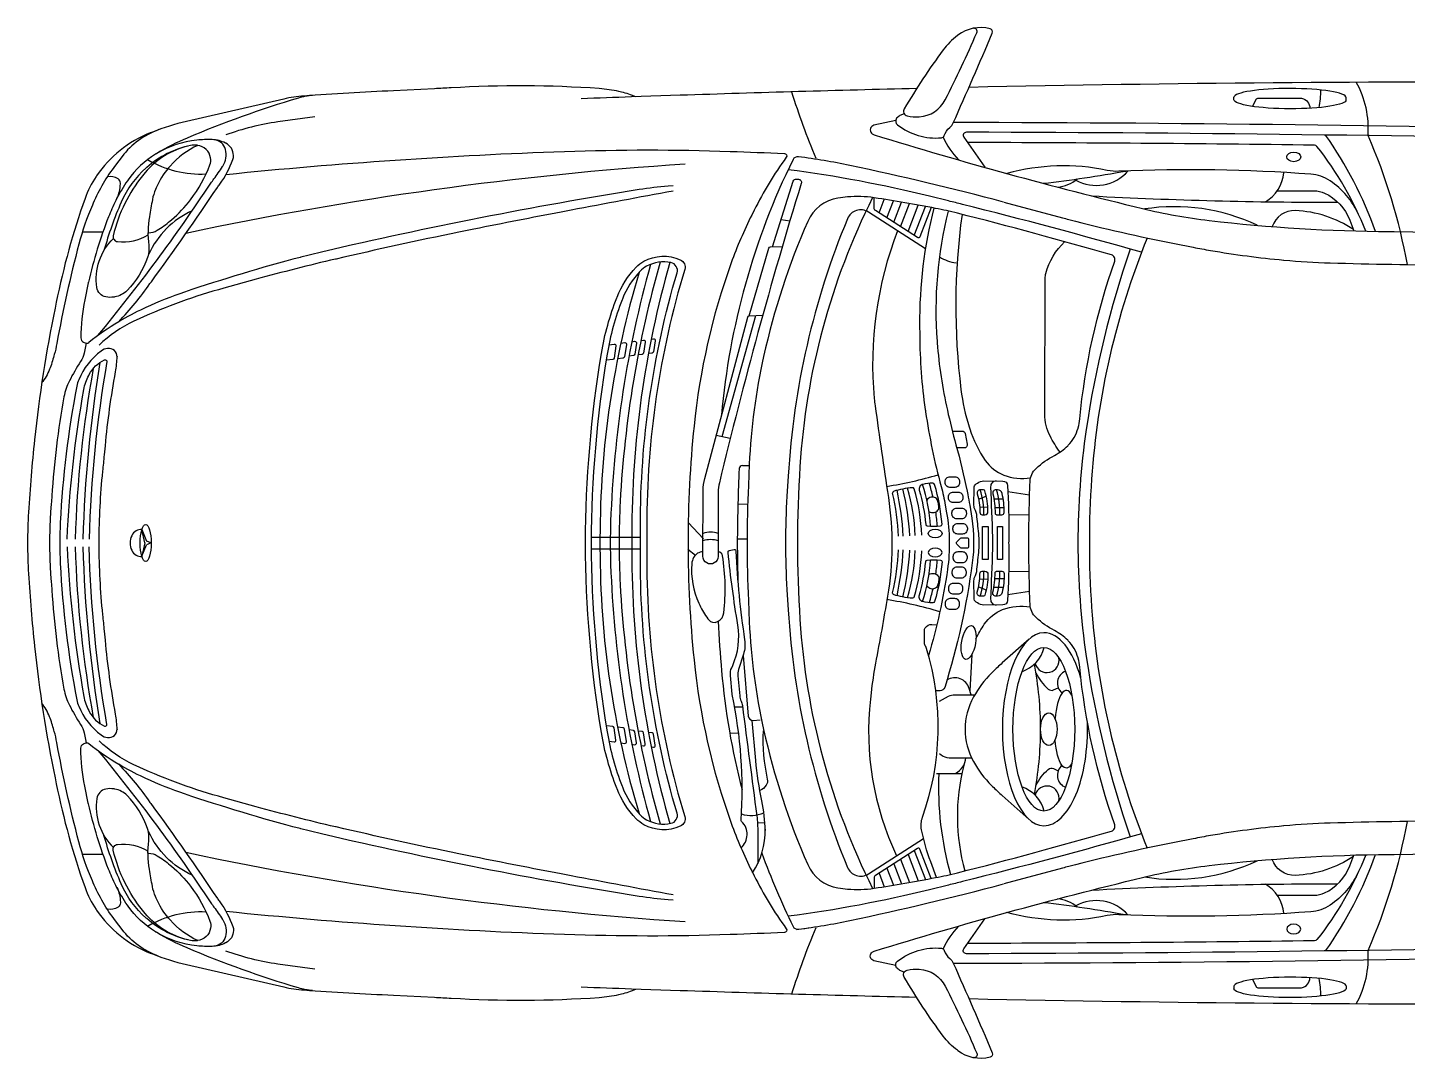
# Model space of a CAD drawing. Header units: millimetres. Extents: x -8431 to 21423, y 12317 to 28660.
# Drawn here: x -8313 to -5519, y 26573 to 28660 of the extents above; entities that cross this region are included whole.
import ezdxf

# ---------------------------------------------------------------- set-up
doc = ezdxf.new("R2010")
doc.units = ezdxf.units.MM
doc.layers.add('interni', color=1, linetype='Continuous')

msp = doc.modelspace()

# ---------------------------------------------------------------- linework, layer by layer
at = {"color": 1}
for p, q in [((-5870, 28514.4), (-5870, 28519.3)), ((-5642.7, 28513.8), (-5642.7, 28518.8)), ((-8202.3, 28246.7), (-8161, 28246.6)), ((-6865.7, 27773.5), (-6851.4, 27773.5)), ((-6874.7, 27695.7), (-6854.8, 27695.6)), ((-8075.6, 27616.7), (-8081.8, 27643.7)), ((-8081.8, 27643.7), (-8072.6, 27620.5)), ((-6975.4, 27658.3), (-6944.5, 27625)), ((-8075.6, 27616.7), (-8081.8, 27589.7)), ((-8081.8, 27589.7), (-8072.6, 27612.9)), ((-8062.9, 27616.7), (-8072.6, 27620.5)), ((-8062.9, 27616.7), (-8072.6, 27612.9)), ((-6876, 27625.4), (-6856, 27625.4)), ((-6975.8, 27604), (-6960.9, 27592.1)), ((-6881.3, 27284.6), (-6865.3, 27284.6)), ((-6891.2, 27231.7), (-6873.3, 27232.2)), ((-6835.1, 27050.3), (-6820.2, 27051)), ((-8202.3, 26986.7), (-8161, 26986.8)), ((-5870, 26719), (-5870, 26714.1)), ((-5642.7, 26719.6), (-5642.7, 26714.6))]:
    msp.add_line(p, q, dxfattribs=at)
for p, q in [((-6336.4, 28307), (-6217.2, 28275.1)), ((-5990.4, 28223), (-5952.5, 28215.5)), ((-5769.4, 28189.6), (-5768.7, 28189.5)), ((-5768.7, 27043.9), (-5769.4, 27043.8)), ((-5952.5, 27017.9), (-5990.4, 27010.4)), ((-6217.2, 26958.3), (-6336.4, 26926.4)), ((-6755.8, 26833.9), (-6731.1, 26837.4))]:
    msp.add_line(p, q)
at = {"color": 40}
for p, q in [((-6787.2, 28271.7), (-6769.5, 28269)), ((-6906.4, 27832.6), (-6838.3, 28077.3)), ((-6918.5, 27835.4), (-6890.1, 27828.7))]:
    msp.add_line(p, q, dxfattribs=at)
at = {"color": 30}
for p, q in [((-7172.1, 27628.4), (-7072.2, 27628.4)), ((-7172.1, 27605), (-7072.2, 27605))]:
    msp.add_line(p, q, dxfattribs=at)
for points in [[(-6537.8, 28486.1), (-6546.4, 28482.2, 0.127526), (-6553.2, 28476.7, 0.407558), (-6551.4, 28463.4, 0.191147), (-6462.5, 28437.3, 0.295574), (-6457, 28441.6, -0.137017), (-6445.7, 28458.2, 0.113381), (-6438.7, 28467.3, 0.005363), (-6359.5, 28649.3, 0.457883), (-6363.8, 28658, 0.228877), (-6429, 28645), (-6430.1, 28644.1, 0.071226), (-6459, 28615.1, 0.027236), (-6537.8, 28496, 0.502855), (-6531.8, 28481.8, 0.0766), (-6507.4, 28479.7, 0.262673), (-6454.7, 28514.4, 0.017823), (-6390.8, 28650.1, 0.603911), (-6398, 28658.9)], [(-5174, 28549.6, 0.006542), (-6406.8, 28539.4)], [(-7081.5, 28520.2, 0.047883), (-7110.2, 28529.8), (-7115.6, 28531, 0.038531), (-7155.4, 28536.9, 0.032277), (-7455.5, 28538.4, -0.00257), (-7489.1, 28536.6), (-7572.2, 28532.5, 0.004843), (-7753.6, 28521.9, 0.03964), (-7794.6, 28515.8), (-7991.4, 28470.3, 0.036731), (-8060.2, 28449), (-8065.2, 28447.1, 0.152089), (-8173.7, 28360.1), (-8174.7, 28358.7, 0.063515), (-8197, 28314.3, 0.034233), (-8255.4, 28104.1), (-8257.8, 28092.5, 0.024256), (-8299.3, 27825.9, 0.011564), (-8311.5, 27678.9, 0.029741), (-8311.5, 27554.5, 0.011564), (-8299.3, 27407.5, 0.024256), (-8257.8, 27140.9), (-8255.4, 27129.2, 0.034233), (-8197, 26919.1, 0.063515), (-8174.7, 26874.7), (-8173.7, 26873.3, 0.152089), (-8065.2, 26786.3), (-8060.2, 26784.4, 0.036731), (-7991.4, 26763.1), (-7794.6, 26717.6, 0.03964), (-7753.6, 26711.5, 0.004843), (-7572.2, 26700.9), (-7489.1, 26696.8, -0.00257), (-7455.5, 26695, 0.032277), (-7155.4, 26696.5, 0.038531), (-7115.6, 26702.4), (-7110.2, 26703.6, 0.047883), (-7081.5, 26713.1)], [(-6512.8, 28537, 0.002542), (-6991.6, 28523.3), (-7090.1, 28520, 0.001689), (-7192.2, 28516.2)], [(-7736, 28523.1, 0.056331), (-7764.9, 28517.8, 0.026854), (-7990.2, 28436.8, 0.035156), (-8051.7, 28405.6)], [(-6555, 28472.6), (-6599.2, 28462.7, 0.592391), (-6603.9, 28446.5, 0.121561), (-6598.7, 28443.3, 0.015206), (-6055.3, 28294, 0.030526), (-5920.3, 28269.9, 0.026943), (-5554.2, 28247.3, -0.001475), (-5545.7, 28247.2), (-5395.2, 28245.1, 0.028446), (-4972.2, 28263.4, 0.046451), (-4738.5, 28309, 0.026444), (-4474, 28402.1, 0.435913), (-4467.5, 28419.7, 0.173376), (-4475.6, 28427.5)], [(-4467.4, 28408.3, 0.003863), (-4816.9, 28424.7, 0.00377), (-4962.1, 28429.3, 0.005528), (-6412, 28448.5, 0.606452), (-6417.2, 28438.4), (-6374.9, 28377.5)], [(-7911.3, 28363.1, -0.016789), (-7225.8, 28409.7, -0.017097), (-6890.2, 28409.8, -0.002122), (-6780.5, 28405.6, -0.597598), (-6776.7, 28397.8, 0.040349), (-6841.8, 28290.5), (-6846.7, 28280.9, 0.029894), (-6888.3, 28183.9, 0.060793), (-6963.6, 27853.2, 0.051342), (-6963.6, 27380.2, 0.060793), (-6888.3, 27049.5, 0.029894), (-6846.7, 26952.5), (-6841.8, 26942.9, 0.040349), (-6776.7, 26835.6, -0.597598), (-6780.5, 26827.8, -0.002122), (-6890.2, 26823.6, -0.017097), (-7225.8, 26823.7, -0.016789), (-7911.3, 26870.3)], [(-8194.7, 28021.5), (-8199, 28000.9, -0.092988), (-8205.9, 27984.2, 0.025231), (-8228.7, 27945, 0.074674), (-8239.6, 27912.8, 0.027789), (-8264.3, 27712, -0.001333), (-8265.3, 27696.3), (-8266.6, 27679.2, 0.000366), (-8266.8, 27675.6, 0.035179), (-8266.8, 27557.8, 0.000366), (-8266.6, 27554.2), (-8265.3, 27537.1, -0.001333), (-8264.3, 27521.4, 0.027789), (-8239.6, 27320.6, 0.074674), (-8228.7, 27288.4, 0.025231), (-8205.9, 27249.2, -0.092988), (-8199, 27232.5), (-8194.7, 27211.9)], [(-6555, 26760.8), (-6599.2, 26770.7, -0.592391), (-6603.9, 26786.9, -0.121561), (-6598.7, 26790.1, -0.015206), (-6055.3, 26939.4, -0.030526), (-5920.3, 26963.5, -0.026943), (-5554.2, 26986.1, 0.001475), (-5545.7, 26986.2), (-5395.2, 26988.3, -0.028446), (-4972.2, 26970, -0.046451), (-4738.5, 26924.4, -0.026444), (-4474, 26831.3, -0.435913), (-4467.5, 26813.7, -0.173376), (-4475.6, 26805.9)], [(-4467.4, 26825.1, -0.003863), (-4816.9, 26808.7, -0.00377), (-4962.1, 26804.1, -0.005528), (-6412, 26784.9, -0.606452), (-6417.2, 26795), (-6374.9, 26855.9)], [(-7736, 26710.3, -0.056331), (-7764.9, 26715.6, -0.026854), (-7990.2, 26796.6, -0.035156), (-8051.7, 26827.8)], [(-6537.8, 26747.3), (-6546.4, 26751.2, -0.127526), (-6553.2, 26756.7, -0.407558), (-6551.4, 26770, -0.191147), (-6462.5, 26796.1, -0.295574), (-6457, 26791.7, 0.137017), (-6445.7, 26775.2, -0.113381), (-6438.7, 26766.1, -0.005363), (-6359.5, 26584.1, -0.457883), (-6363.8, 26575.4, -0.228877), (-6429, 26588.4), (-6430.1, 26589.3, -0.071226), (-6459, 26618.3, -0.027236), (-6537.8, 26737.4, -0.502855), (-6531.8, 26751.6, -0.0766), (-6507.4, 26753.7, -0.262673), (-6454.7, 26719, -0.017823), (-6390.8, 26583.3, -0.603911), (-6398, 26574.5)], [(-6512.8, 26696.4, -0.002542), (-6991.6, 26710.1), (-7090.1, 26713.4, -0.001689), (-7192.2, 26717.2)], [(-6406.8, 26694, 0.006542), (-5174, 26683.8, 0.003137)]]:
    msp.add_lwpolyline(points, format="xyb")
at = {"color": 1}
for points in [[(-5832.4, 28500.8), (-5824.3, 28515.9, -0.277532), (-5821.5, 28517.6), (-5733.5, 28517.3, -0.044526), (-5733, 28517.3, -0.362762), (-5716.1, 28497.1)], [(-7731.3, 28479.6), (-7806.3, 28469.3, 0.054182), (-7912.1, 28443)], [(-8047.6, 28453.8, 0.144082), (-8122.1, 28399.2), (-8135.5, 28381.7, 0.061285), (-8180.6, 28304.7), (-8182.1, 28301.1, 0.037609), (-8209.4, 28222, 0.019298), (-8254.1, 28020.8, -0.022083), (-8259.2, 27998.2), (-8259.9, 27995.6, -0.024395), (-8268.9, 27968.4, -0.081914), (-8285, 27940.8)], [(-3455.9, 28330.8, 0.030541), (-3896, 28394.8), (-3971, 28401, 0.008742), (-4290.4, 28422.1), (-4337.8, 28424.4, -0.000453), (-4356.8, 28425.3, 0.002764), (-4512.1, 28432.2, -0.000325), (-4514.6, 28432.3), (-4791.7, 28443.5, 0.00027), (-4816.2, 28444.5, 0.00377), (-4961.6, 28449.1, 0.005629), (-6438.3, 28468.3)], [(-8170.9, 28036.8, 0.025724), (-7942.1, 28345.3, -0.012596), (-7935.9, 28354, 0.01927), (-7918.7, 28378.9), (-7917.9, 28380.1, 0.206098), (-7912.5, 28413.6, 0.31614), (-7935.3, 28433.3)], [(-6981.4, 28384, 0.03574), (-7992.7, 28243.7)], [(-6057.2, 28205.4, 0.008159), (-6420.1, 28302.5, 0.000745), (-6448, 28309.4), (-6486.4, 28318.9, 0.028382), (-6772.9, 28372.6, 0.028382)], [(-8132.5, 28314.5, 0.117057), (-8125.4, 28343.9), (-8125.4, 28345.6, 0.252643), (-8129.9, 28353.9, 0.205718), (-8152.2, 28357.9)], [(-7005.5, 28329.3, 0.001967), (-7212.7, 28290.7), (-7232.4, 28286.9, 0.003059), (-7409.3, 28252.2), (-7440.2, 28245.9, 0.007191), (-7688.5, 28191.8), (-7689.4, 28191.6, 0.009803), (-7850.7, 28150.7), (-7916, 28132.7, 0.039816), (-8087.3, 28070.6), (-8098, 28065.7, 0.086241), (-8168.5, 28017.5)], [(-6080.3, 28212, 0.04574), (-6169.1, 27846.8, 0.073652), (-6169.1, 27386.6, 0.04574), (-6080.3, 27021.4)], [(-6868.4, 26999.2, 0.438886), (-6867.1, 27052.7, -0.220366), (-6868.1, 27055.3, 0.06871), (-6886.3, 27309.6, -0.029516), (-6886.4, 27310.4), (-6889.9, 27348.4, -0.127059), (-6887.3, 27364.2), (-6885.2, 27368.8, 0.145157), (-6874.9, 27450.5, -0.013779), (-6894.7, 27597.7, -0.384002), (-6892.2, 27601.2), (-6882.5, 27603.3, -0.464234), (-6878.6, 27600.2, 0.026941), (-6861.1, 27420.8, -0.114765), (-6863.4, 27391.7), (-6873.4, 27360.2, 0.099868), (-6874.7, 27347.5), (-6871, 27307, 0.083489), (-6868.3, 27296.7, -0.074034), (-6865.7, 27287.6, -0.000005), (-6836.5, 27064.2, -0.032415), (-6834.4, 27030.9), (-6834.4, 26967.6)], [(-6864.3, 27388.8), (-6853.9, 27266.3, 0.407471), (-6843.6, 27257.5), (-6829.3, 27258.4)], [(-8047.6, 26779.6, -0.144082), (-8122.1, 26834.2), (-8135.5, 26851.7, -0.061285), (-8180.6, 26928.7), (-8182.1, 26932.3, -0.037609), (-8209.4, 27011.4, -0.019298), (-8254.1, 27212.6, 0.022083), (-8259.2, 27235.2), (-8259.9, 27237.7, 0.024395), (-8268.9, 27265, 0.081914), (-8285, 27292.6)], [(-6844.8, 26948.8, 0.148698), (-6819.5, 27037.2), (-6819.5, 27034.2, 0.047222), (-6826.2, 27094.5, -0.028994), (-6838.4, 27176.2), (-6845.7, 27257.4)], [(-6823.8, 27236.3, 0.064374), (-6815.2, 27138.3, -0.202385), (-6817.4, 27126, -0.150786), (-6830.3, 27115.4)], [(-8170.9, 27196.6, -0.025724), (-7942.1, 26888.1, 0.012596), (-7935.9, 26879.4, -0.01927), (-7918.7, 26854.5), (-7917.9, 26853.3, -0.206098), (-7912.5, 26819.8, -0.31614), (-7935.3, 26800.1)], [(-7005.5, 26904.1, -0.001967), (-7212.7, 26942.7), (-7232.4, 26946.5, -0.003059), (-7409.3, 26981.2), (-7440.2, 26987.5, -0.007191), (-7688.5, 27041.6), (-7689.4, 27041.8, -0.009803), (-7850.7, 27082.7), (-7916, 27100.7, -0.039816), (-8087.3, 27162.8), (-8098, 27167.7, -0.086241), (-8168.5, 27215.9)], [(-6057.2, 27027.9, -0.008159), (-6420.1, 26930.9, -0.000745), (-6448, 26924), (-6486.4, 26914.5, -0.028382), (-6772.9, 26860.8, -0.028382)], [(-6981.4, 26849.3, -0.03574), (-7992.7, 26989.7)], [(-8132.5, 26918.9, -0.117057), (-8125.4, 26889.5), (-8125.4, 26887.7, -0.252643), (-8129.9, 26879.5, -0.205718), (-8152.2, 26875.5)], [(-3455.9, 26902.6, -0.030541), (-3896, 26838.6), (-3971, 26832.4, -0.008742), (-4290.4, 26811.3), (-4337.8, 26809, 0.000453), (-4356.8, 26808.1, -0.002764), (-4512.1, 26801.1, 0.000325), (-4514.6, 26801.1), (-4791.7, 26789.9, -0.00027), (-4816.2, 26788.9, -0.00377), (-4961.6, 26784.2, -0.005629), (-6438.3, 26765.1)], [(-7731.3, 26753.8), (-7806.3, 26764.1, -0.054182), (-7912.1, 26790.4)], [(-5832.4, 26732.6), (-5824.3, 26717.5, 0.277532), (-5821.5, 26715.8), (-5733.5, 26716.1, 0.044526), (-5733, 26716.1, 0.362762), (-5716.1, 26736.3)]]:
    msp.add_lwpolyline(points, format="xyb", dxfattribs=at)
at = {"color": 40}
for points in [[(-8128.6, 28064.8, 0.036315), (-8065.4, 28141.9, -0.003781), (-8062.5, 28145.9, 0.009046), (-7929, 28336.4, -0.010668), (-7924.1, 28343.3, 0.075112), (-7897.6, 28393.6, 0.087638), (-7896.3, 28401.4, 0.280192), (-7911.9, 28426.4), (-7912.5, 28426.6, 0.107513), (-7939.4, 28433.5, 0.034197), (-7970.5, 28432.5, 0.110159), (-8051.7, 28405.6, 0.000974), (-8053.3, 28404.6), (-8054, 28404.2, 0.104718), (-8109.9, 28351.9), (-8111.1, 28350.2, 0.036401), (-8133.1, 28313.4), (-8134.7, 28310, 0.022975), (-8149.4, 28277, 0.036786), (-8190.1, 28144.8, 0.005839), (-8190.5, 28143.4), (-8197.5, 28109.3, 0.049809), (-8205.4, 28032, 0.283188), (-8200, 28023.2, 0.100202), (-8193.8, 28021.4, 0.187879), (-8189.2, 28022.8)], [(-7006.1, 28339.8), (-7015.9, 28339.1, 0.022533), (-7074.5, 28332.4, 0.017381), (-7715.1, 28206.6, 0.007041), (-7759.8, 28195.5), (-7761, 28195.2, 0.017414), (-7995.2, 28124.9, 0.026996), (-8073.9, 28093.5), (-8078.2, 28091.5, 0.025947), (-8128.6, 28064.8, 0.023225)], [(-6804.7, 28216.6), (-6762.5, 28349.2, -0.352416), (-6755.6, 28353.7), (-6752.1, 28353.4, -0.475679), (-6746.4, 28344.9, 0.015741), (-6912.2, 27738.4, 0.058278), (-6914.5, 27719.5), (-6914.8, 27589.6, -1), (-6945.5, 27589.7), (-6945.2, 27722.6, -0.064516), (-6941.9, 27747.6), (-6854.9, 28074.3, -0.327383), (-6851.9, 28076.7), (-6824.5, 28077.9)], [(-6851.6, 28076.7), (-6811.9, 28214.1, -0.327877), (-6808.8, 28216.5), (-6784.9, 28217)], [(-6945.5, 27598.9, 0.273661), (-6964.3, 27587.5), (-6964.4, 27587.2, 0.104038), (-6968.2, 27574.5, 0.127573), (-6953.9, 27495), (-6952, 27490.9, 0.055607), (-6935.5, 27463.4), (-6933.9, 27461.4, 0.365572), (-6916.3, 27457.5), (-6915, 27458.2, 0.248725), (-6903.1, 27475.6, 0.067478), (-6905.8, 27590.8, 0.3544), (-6914.8, 27598.9, 0.3544)], [(-8128.6, 27168.6, -0.036315), (-8065.4, 27091.5, 0.003781), (-8062.5, 27087.4, -0.009046), (-7929, 26897, 0.010668), (-7924.1, 26890.1, -0.075112), (-7897.6, 26839.8, -0.087638), (-7896.3, 26832, -0.280192), (-7911.9, 26807), (-7912.5, 26806.7, -0.107513), (-7939.4, 26799.9, -0.034197), (-7970.5, 26800.9, -0.110159), (-8051.7, 26827.8, -0.000974), (-8053.3, 26828.8), (-8054, 26829.2, -0.104718), (-8109.9, 26881.5), (-8111.1, 26883.2, -0.036401), (-8133.1, 26920), (-8134.7, 26923.4, -0.022975), (-8149.4, 26956.4, -0.036786), (-8190.1, 27088.5, -0.005839), (-8190.5, 27090), (-8197.5, 27124.1, -0.049809), (-8205.4, 27201.4, -0.283188), (-8200, 27210.2, -0.100202), (-8193.8, 27212, -0.187879), (-8189.2, 27210.5)], [(-7006.1, 26893.6), (-7015.9, 26894.3, -0.022533), (-7074.5, 26901, -0.017381), (-7715.1, 27026.8, -0.007041), (-7759.8, 27037.9), (-7761, 27038.2, -0.017414), (-7995.2, 27108.5, -0.026996), (-8073.9, 27139.9), (-8078.2, 27141.9, -0.025947), (-8128.6, 27168.6, -0.023225)]]:
    msp.add_lwpolyline(points, format="xyb", dxfattribs=at)
at = {"color": 30}
for points in [[(-8069.5, 28244.9), (-8068, 28244.9, 0.141123), (-8050.6, 28249.9, 0.036624), (-8024.6, 28268.9), (-8021.8, 28271.2, 0.053667), (-7983.3, 28311.9, 0.072295), (-7943.9, 28382.7, 0.136135), (-7942.6, 28396.6, 0.323608), (-7969, 28422), (-7969.7, 28422.1, 0.087321), (-7983.3, 28421.7, 0.128698), (-8071.8, 28377.4), (-8073, 28376.4, 0.110514), (-8123.6, 28307.1, 0.033812), (-8158.7, 28208.8)], [(-7968.4, 28421.9, 0.105315), (-8024.5, 28380), (-8027.8, 28376.2, 0.080627), (-8052.8, 28336.2), (-8054.2, 28332.8, 0.052138), (-8060.5, 28312.1), (-8060.5, 28312.1, 0.005314), (-8066.6, 28277.9), (-8066.7, 28277.4, 0.074097), (-8067.9, 28219.6, -0.112934), (-8070.1, 28196.3)], [(-7988.4, 28420.5, 0.160286), (-8075.5, 28366.8, 0.056458), (-8112.3, 28311.7), (-8116.1, 28304.3, 0.064023), (-8139.7, 28238.8, 0.442638), (-8131.3, 28227, 0.173921), (-8069.4, 28240.9)], [(-7979.9, 28289.5, 0.180442), (-8068.2, 28201.1, 0.024623), (-8070.5, 28195.1, -0.112604), (-8111.9, 28128.1, -0.155924), (-8136.6, 28115.1), (-8138.2, 28114.8, -0.092978), (-8154.9, 28115, -0.316076), (-8173.1, 28134, -0.243684), (-8139.3, 28233.3)], [(-7051.5, 28180.9, 0.059728), (-7132.4, 27660.5, 0.017455), (-7132.4, 27572.9, 0.059728), (-7051.5, 27052.5)], [(-7032, 28185.6, 0.056193), (-7113.1, 27700.6, 0.026735), (-7113.1, 27532.8, 0.056193), (-7032, 27047.8)], [(-7012.5, 28184.9, 0.069615), (-7089.7, 27633.1), (-7089.7, 27600.3, 0.069615), (-7012.5, 27048.5)], [(-7074.8, 28164.8, 0.073119), (-7154, 27626.3), (-7154, 27607.1, 0.073119), (-7074.8, 27068.6)], [(-7050.2, 28029.6), (-7045.8, 28030.2, -0.500113), (-7042.1, 28026.4), (-7045.5, 28004, -0.333233), (-7048.3, 28001.3), (-7055.9, 28000.3)], [(-7136.1, 28018.1), (-7125.3, 28019.6, -0.500113), (-7121.6, 28015.8), (-7125.4, 27991.1, -0.333233), (-7128.2, 27988.3), (-7140.7, 27986.7)], [(-7111.8, 28021.4), (-7104, 28022.4, -0.500113), (-7100.3, 28018.7), (-7104.1, 27993.9, -0.333233), (-7106.9, 27991.2), (-7118.3, 27989.6)], [(-7089.3, 28024.4), (-7083.9, 28025.1, -0.500113), (-7080.2, 28021.4), (-7083.6, 27998.9, -0.333233), (-7086.4, 27996.2), (-7095.1, 27995)], [(-7071, 28026.8), (-7066, 28027.5, -0.500113), (-7062.4, 28023.7), (-7065.8, 28001.3, -0.333233), (-7068.6, 27998.6), (-7076.8, 27997.5)], [(-8233.4, 27624.4, -0.032256), (-8199.4, 27927.5, -0.077501), (-8189.5, 27956.1), (-8188.7, 27957.7, -0.163898), (-8157.3, 27987.5, -0.605342), (-8152.7, 27984, 0.035813), (-8188.7, 27624.3)], [(-8233.4, 27609, 0.032256), (-8199.4, 27305.9, 0.077501), (-8189.5, 27277.3), (-8188.7, 27275.7, 0.163898), (-8157.3, 27245.9, 0.605342), (-8152.7, 27249.4, -0.035813), (-8188.7, 27609.1)], [(-7136.1, 27215.3), (-7125.3, 27213.8, 0.500113), (-7121.6, 27217.6), (-7125.4, 27242.3, 0.333233), (-7128.2, 27245.1), (-7140.7, 27246.7)], [(-7111.8, 27212), (-7104, 27211, 0.500113), (-7100.3, 27214.7), (-7104.1, 27239.5, 0.333233), (-7106.9, 27242.2), (-7118.3, 27243.7)], [(-7089.3, 27209), (-7083.9, 27208.3, 0.500113), (-7080.2, 27212), (-7083.6, 27234.5, 0.333233), (-7086.4, 27237.2), (-7095.1, 27238.3)], [(-7071, 27206.6), (-7066, 27205.9, 0.500113), (-7062.4, 27209.7), (-7065.8, 27232.1, 0.333233), (-7068.6, 27234.8), (-7076.8, 27235.9)], [(-7050.2, 27203.8), (-7045.8, 27203.2, 0.500113), (-7042.1, 27207), (-7045.5, 27229.4, 0.333233), (-7048.3, 27232.1), (-7055.9, 27233.1)], [(-7979.9, 26943.9, -0.180442), (-8068.2, 27032.3, -0.024623), (-8070.5, 27038.3, 0.112604), (-8111.9, 27105.3, 0.155924), (-8136.6, 27118.3), (-8138.2, 27118.6, 0.092978), (-8154.9, 27118.4, 0.316076), (-8173.1, 27099.3, 0.243684), (-8139.3, 27000.1)], [(-8069.5, 26988.5), (-8068, 26988.5, -0.141123), (-8050.6, 26983.5, -0.036624), (-8024.6, 26964.5), (-8021.8, 26962.2, -0.053667), (-7983.3, 26921.5, -0.072295), (-7943.9, 26850.7, -0.136135), (-7942.6, 26836.8, -0.323608), (-7969, 26811.4), (-7969.7, 26811.3, -0.087321), (-7983.3, 26811.7, -0.128698), (-8071.8, 26856), (-8073, 26857, -0.110514), (-8123.6, 26926.3, -0.033812), (-8158.7, 27024.6)], [(-7968.4, 26811.5, -0.105315), (-8024.5, 26853.4), (-8027.8, 26857.2, -0.080627), (-8052.8, 26897.2), (-8054.2, 26900.6, -0.052138), (-8060.5, 26921.2), (-8060.5, 26921.3, -0.005314), (-8066.6, 26955.5), (-8066.7, 26956, -0.074097), (-8067.9, 27013.8, 0.112934), (-8070.1, 27037.1)], [(-7988.4, 26812.9, -0.160286), (-8075.5, 26866.6, -0.056458), (-8112.3, 26921.7), (-8116.1, 26929.1, -0.064023), (-8139.7, 26994.6, -0.442638), (-8131.3, 27006.4, -0.173921), (-8069.4, 26992.5)]]:
    msp.add_lwpolyline(points, format="xyb", dxfattribs=at)
at = {"color": 40}
for points in [[(-6853.5, 27500.3), (-6851.6, 27457, 0.043905), (-6822.6, 27238.7, 0.048572), (-6733.1, 26965.3, 0.255345), (-6672.1, 26918.3, 0.016961), (-6652.6, 26915.9, 0.060457), (-6598.5, 26917.6, 0.009569), (-6474.4, 26939.1, 0.014119), (-6430.1, 26948.9, 0.008622), (-6117.9, 27033.4, 0.431333), (-6111.5, 27045.9, -0.060672), (-6182.4, 27365.3, 0.040927), (-6185.6, 27383.4), (-6185.8, 27384.1, 0.132999), (-6205.9, 27418.8), (-6206.7, 27419.6, 0.074198), (-6233.5, 27439.2, -0.066361), (-6270.8, 27465.7, -0.198193), (-6283, 27492.4, -0.009474), (-6285.4, 27616.3, -0.000176), (-6285.4, 27617.1, -0.009474), (-6283, 27741, -0.198193), (-6270.8, 27767.7, -0.066361), (-6233.5, 27794.2, 0.074198), (-6206.7, 27813.8), (-6205.9, 27814.6, 0.132999), (-6185.8, 27849.3), (-6185.6, 27850, 0.040927), (-6182.4, 27868.1, -0.060672), (-6111.5, 28187.5, 0.431333), (-6117.9, 28200, 0.008622), (-6430.1, 28284.5, 0.014119), (-6474.4, 28294.3, 0.009569), (-6598.5, 28315.8, 0.060457), (-6652.6, 28317.5, 0.016961), (-6672.1, 28315.1, 0.255345), (-6733.1, 28268.1, 0.048572), (-6822.6, 27994.7, 0.043905), (-6851.6, 27776.4), (-6853.5, 27733.1, 0.022008), (-6853.5, 27500.3, 0.022008)], [(-8247.1, 27575.2, 0.035712), (-8213.5, 27298.8, 0.050746), (-8209.7, 27286.1, 0.133686), (-8164.4, 27227.9, 0.134025), (-8151.6, 27222.8), (-8150.9, 27222.7, 0.453186), (-8132, 27239.9), (-8132, 27239, 0.039974), (-8135.2, 27270.2, -0.021235), (-8155.8, 27419.8), (-8157.6, 27438.4, 0.002117), (-8160.9, 27471.5, -0.025867), (-8168.3, 27614.6), (-8168.3, 27618.8, -0.025867), (-8160.9, 27761.9, 0.002117), (-8157.6, 27795), (-8155.8, 27813.6, -0.021235), (-8135.2, 27963.2, 0.039974), (-8132, 27994.4), (-8132, 27993.5, 0.453186), (-8150.9, 28010.7), (-8151.6, 28010.6, 0.134025), (-8164.4, 28005.5, 0.133686), (-8209.7, 27947.3, 0.050746), (-8213.5, 27934.6, 0.035712), (-8247.1, 27658.2, 0.024789)]]:
    msp.add_lwpolyline(points, format="xyb", close=True, dxfattribs=at)
for points in [[(-7120, 28113.4), (-7119.5, 28114.8, -0.097361), (-7081, 28175, -0.076605), (-7065.2, 28187.2, -0.233654), (-6991.4, 28190.4, -0.379006), (-6982.4, 28170.7, 0.073519), (-7059.3, 27650.4), (-7059.3, 27583, 0.073519), (-6982.4, 27062.7, -0.379006), (-6991.4, 27043, -0.233654), (-7065.2, 27046.2, -0.076605), (-7081, 27058.4, -0.097361), (-7119.5, 27118.6), (-7120, 27120, -0.052649), (-7151, 27232.7, -0.039248), (-7183.7, 27616.1, -0.003263), (-7183.7, 27617.2, -0.039248), (-7151, 28000.7, -0.052649)], [(-7010.2, 27049, 0.437679), (-6997.9, 27069.6, -0.071973), (-7072.2, 27583), (-7072.2, 27650.4, -0.071973), (-6997.9, 28163.8, 0.437679), (-7010.2, 28184.4, 0.179611), (-7059.7, 28177.1, 0.076605), (-7072.7, 28167.1, 0.097361), (-7108.7, 28110.6), (-7109.3, 28109.2, 0.052649), (-7139.6, 27998.8, 0.039148), (-7172.2, 27618.1, 0.003463), (-7172.2, 27615.2, 0.039148), (-7139.6, 27234.6, 0.052649), (-7109.3, 27124.2), (-7108.7, 27122.8, 0.097361), (-7072.7, 27066.3, 0.076605), (-7059.7, 27056.3, 0.179611)]]:
    msp.add_lwpolyline(points, format="xyb", close=True)
at = {"color": 1}
for centre, radius, start, end in [((-5885.2, 28534.1), 191.1, 349.2711, 359.9974), ((-6304.9, 28507.9), 168.8, 204.1383, 223.069), ((-2762.4, 27588.7), 4113.7, 177.5125, 179.4776), ((-6865.7, 27767), 6.55, 89.8564, 177.5125), ((-5829, 27616.7), 1047, 179.4776, 180.5224), ((-2762.4, 27644.7), 4113.7, 180.5224, 181.4921), ((-6847.7, 27131.2), 66.2, 252.7684, 292.4266), ((-6304.9, 26725.5), 168.8, 136.931, 155.8617), ((-5885.2, 26699.3), 191.1, 0.0026, 10.7289)]:
    msp.add_arc(centre, radius, start, end, dxfattribs=at)
for centre, radius, start, end in [((-5792.4, 28455.7), 194.4, 355.8662, 29.0536), ((-5155, 29042.3), 1690.5, 197.6267, 202.4773), ((-6346.6, 27975.8), 810.2, 19.6049, 35.2048), ((-6674.2, 27970.5), 1174.4, 10.3004, 23.6548), ((-5456.7, 27748.5), 1456.7, 153.7387, 174.9932), ((-6753.6, 28388.4), 10.5, 82.8351, 153.7387), ((-6912.5, 27124.4), 1284.4, 78.1161, 82.8351), ((-7880.7, 22523.7), 5985.9, 75.04963, 78.11608), ((-5761.6, 29981.4), 1766, 255.0496, 255.4727), ((-5271.3, 31873.4), 3720.5, 255.4727, 258.8565), ((-4570, 27636.7), 1592.2, 157.9546, 176.0345), ((-5673.2, 29633.2), 1444.9, 258.8565, 260.2687), ((-5591.6, 30108.8), 1927.4, 260.2687, 264.7098), ((-5635.5, 29628.3), 1444.9, 264.7098, 268.4224), ((-5296.7, 41931.3), 13752.6, 268.42241, 270.51039), ((-7846.6, 27592.5), 550.1, 120.8356, 128.5221), ((-4280.8, 27616.7), 1882.1, 176.0345, 183.9655), ((-4570, 27596.6), 1592.2, 183.9655, 202.0454), ((-3952.1, 27616.7), 2967, 183.0614, 185.0068), ((-5456.7, 27484.9), 1456.7, 185.0068, 194.6379), ((-7846.6, 27640.9), 550.1, 231.4779, 239.1644), ((-5296.7, 13302.1), 13752.6, 89.48961, 91.57759), ((-6674.2, 27262.9), 1174.4, 336.3452, 349.6996), ((-5673.2, 25600.1), 1444.9, 99.7313, 101.1435), ((-5591.6, 25124.6), 1927.4, 95.2902, 99.7313), ((-5635.5, 25605.1), 1444.9, 91.5776, 95.2902), ((-5271.3, 23360), 3720.5, 101.1435, 104.5273), ((-5456.7, 27484.9), 1456.7, 199.9105, 206.2613), ((-6346.6, 27257.6), 810.2, 324.7952, 340.3951), ((-5761.6, 25252), 1766, 104.5273, 104.9504), ((-7880.7, 32709.7), 5985.9, 281.88392, 284.95037), ((-5155, 26191.1), 1690.5, 157.5227, 162.3733), ((-6753.6, 26845), 10.5, 206.2613, 277.1649), ((-6912.5, 28109), 1284.4, 277.1649, 281.8839), ((-5792.4, 26777.7), 194.4, 330.9464, 4.1338)]:
    msp.add_arc(centre, radius, start, end)
at = {"color": 30}
for centre, radius, start, end in [((-7962.8, 28574.5), 210.7, 239.361, 273.0062), ((-5489.8, 27543.6), 2712.8, 170.6983, 178.2938), ((-5880.6, 27551.6), 2337.5, 169.6909, 178.2158), ((-5880.6, 27681.8), 2337.5, 181.7842, 190.3091), ((-5489.8, 27689.8), 2712.8, 181.7062, 189.3017), ((-7962.8, 26658.9), 210.7, 86.9938, 120.639)]:
    msp.add_arc(centre, radius, start, end, dxfattribs=at)
at = {"color": 40}
for centre in [(-6930.2, 27586), (-6930.3, 27571)]:
    msp.add_arc(centre, 52.5, 72.8155, 106.8061, dxfattribs=at)
at = {"color": 1}
for centre, major_axis, ratio, start_param, end_param in [((-5756.3, 28519), (-113.7, 0.3), 0.159295, 3.141593, 6.283185), ((-8084.3, 27616.7), (0, -27.2), 0.788121, 3.027286, 6.397492), ((-5756.3, 26719.3), (-113.7, -0.3), 0.159295, 3.141593, 6.283185)]:
    msp.add_ellipse(centre, major_axis=major_axis, ratio=ratio, start_param=start_param, end_param=end_param, dxfattribs=at)
at = {"color": 1, "extrusion": (0, 0, -1)}
for centre, major_axis in [((-5756.3, 28514.1), (-113.7, 0.3)), ((-5756.3, 26714.3), (-113.7, -0.3))]:
    msp.add_ellipse(centre, major_axis=major_axis, ratio=0.159295, start_param=3.141593, end_param=6.283185, dxfattribs=at)
at = {"color": 1}
msp.add_ellipse((-8074.1, 27616.7), major_axis=(0, 37.4), ratio=0.300237, dxfattribs=at)
at = {"layer": 'interni', "color": 30}
for p, q in [((-6588.8, 28285.2), (-6578.4, 28312.6)), ((-6573, 28275.1), (-6559.8, 28309.6)), ((-6559.1, 28266.2), (-6543.6, 28306.9)), ((-6545.1, 28257.2), (-6527.2, 28304.1)), ((-6530, 28247.5), (-6509.7, 28300.9)), ((-6517.4, 28239.4), (-6495, 28298.2)), ((-6387.3, 27705.6), (-6371.7, 27711.5)), ((-6356.2, 27706.4), (-6337.5, 27706.3)), ((-6327.9, 27721), (-6283.9, 27714.5)), ((-6385.1, 27689.1), (-6368.6, 27690.1)), ((-6354.1, 27688.7), (-6335.7, 27688.7)), ((-6326.3, 27674.1), (-6284.9, 27674)), ((-6326.3, 27559.3), (-6284.9, 27559.4)), ((-6387.3, 27527.8), (-6371.7, 27521.9)), ((-6385.1, 27544.2), (-6368.6, 27543.3)), ((-6356.2, 27527), (-6337.5, 27527.1)), ((-6354.1, 27544.7), (-6335.7, 27544.7)), ((-6327.9, 27512.4), (-6283.9, 27518.9)), ((-6545.1, 26976.2), (-6527.2, 26929.3)), ((-6530, 26985.9), (-6509.7, 26932.5)), ((-6517.4, 26993.9), (-6495, 26935.2)), ((-6588.8, 26948.1), (-6578.4, 26920.7)), ((-6573, 26958.3), (-6559.8, 26923.8)), ((-6559.1, 26967.2), (-6543.6, 26926.5))]:
    msp.add_line(p, q, dxfattribs=at)
at = {"layer": 'interni'}
for p, q in [((-6401, 27390.9), (-6404.7, 27317.1)), ((-6472.2, 27150.2), (-6421.2, 27150.2))]:
    msp.add_line(p, q, dxfattribs=at)
for points in [[(-5602.6, 28248, 0.070065), (-5701.9, 28419.9, 0.227333), (-5706.9, 28422.4, 0.002681), (-6409.8, 28427.7, 0.002681)], [(-6601.8, 28316.3, 0.100843), (-6749.1, 27771.9, 0.031623), (-6749.1, 27461.5, 0.100843), (-6601.8, 26917.1)], [(-6483.5, 28296.1), (-6506, 28236.8, -0.475963), (-6510.8, 28235.2), (-6596, 28289.9, -0.256192), (-6599, 28295.3), (-6598.9, 28315.9)], [(-6158.3, 28319.6, 0.013419), (-5659.6, 28306.8)], [(-5782, 28330.2), (-5707.1, 28330, -0.109669), (-5686.7, 28325.4, -0.192676), (-5635.6, 28270.7), (-5627, 28248.6)], [(-6494.9, 28212.7), (-6610.5, 28286.8, 0.467121), (-6652.7, 28273.5, 0.083443), (-6772.9, 27751.8), (-6775.4, 27711.4, 0.03017), (-6775.4, 27522), (-6772.9, 27481.6, 0.083443), (-6652.7, 26959.8, 0.467121), (-6610.5, 26946.6), (-6498.8, 27018.2)], [(-6448.7, 28288.9, 0.081387), (-6471.3, 28024.9), (-6471.1, 28022.2, 0.035942), (-6450.5, 27885.4, 0.012236), (-6433.1, 27815.7, -0.016758), (-6410.4, 27721.5), (-6409.1, 27715.2, -0.011898), (-6405.1, 27693.3), (-6401, 27666.7, -0.07239), (-6400, 27576.3, -0.042093), (-6455.9, 27324, -0.328259), (-6465.1, 27317.3), (-6473.9, 27317.3)], [(-6420.7, 28282.1, 0.065024), (-6422.9, 27927.4, 0.046415), (-6406.3, 27851.9), (-6405, 27847.8, 0.073314), (-6373.6, 27783.7, 0.151567), (-6336.2, 27754.2, 0.1332), (-6282, 27748.6)], [(-5628.1, 28251.4, 0.136699), (-5745.6, 28289.9, 0.337962), (-5792.4, 28257.5)], [(-6551.2, 28248.8, 0.117216), (-6598.5, 27909, 0.010129), (-6596.8, 27894.8, 0.003994), (-6570, 27709.1, -0.080155), (-6571.6, 27509, -0.004521), (-6596, 27373.3, 0.018931), (-6605, 27313.1), (-6606.4, 27300.5, 0.139359), (-6553.2, 26983.3)], [(-6222.3, 27800.9, -0.042368), (-6242.5, 27833.6, -0.118368), (-6252.9, 27877.3), (-6252.2, 28152.8, -0.063995), (-6251, 28162.6, -0.138849), (-6212.9, 28226.9)], [(-6506.6, 28057.8), (-6506.5, 28037.3, 0.033549), (-6495.3, 27887, 0.00083), (-6494.6, 27882.6, 0.030166), (-6463, 27731, -0.023261), (-6454.6, 27693), (-6451.9, 27677.9, -0.078818), (-6450.2, 27563.1, -0.037198), (-6488.5, 27389)], [(-6392.5, 27422.8, -0.034441), (-6375.6, 27452, -0.151567), (-6338.5, 27481.7, -0.137497), (-6282.5, 27487.4)], [(-6472.2, 26939.5), (-6484.2, 26971.2, -0.043231), (-6502.7, 27036.1, -0.134135), (-6500.8, 27061.4, 0.160223), (-6492.4, 27402.9, 0.085185), (-6494.4, 27406.8, -0.159638), (-6496.9, 27414.4), (-6496.9, 27439.7, -0.140155), (-6495.4, 27444.8, -0.28076), (-6481.7, 27451.7), (-6471.7, 27450.9)], [(-6284.9, 27422.1), (-6339.2, 27373.9, 0.014098), (-6359, 27355.3), (-6361, 27353.3, 0.071015), (-6397.6, 27304.9, 0.258057), (-6397.6, 27174.1, 0.071015), (-6361, 27125.7), (-6359, 27123.7, 0.014098), (-6339.2, 27105.1), (-6284.9, 27056.9)], [(-6402.3, 27309.3), (-6406.2, 27322.2, 0.497722), (-6451.3, 27339)], [(-6271.1, 27353.6, 0.093349), (-6246.2, 27320.7, 0.297898), (-6235.8, 27319.1), (-6226, 27323.5)], [(-6466.4, 27296.5), (-6448, 27306.3, -0.122423), (-6435.9, 27309.3), (-6395.1, 27309.3)], [(-6466.7, 27190.5), (-6462.9, 27187.5, 0.169206), (-6446.9, 27181.9), (-6401.6, 27181.9)], [(-6271.1, 27125.4, -0.093349), (-6246.2, 27158.3, -0.297898), (-6235.8, 27159.9), (-6226, 27155.5)], [(-6483.5, 26937.3), (-6506, 26996.6, 0.475963), (-6510.8, 26998.2), (-6596, 26943.5, 0.256192), (-6599, 26938.1), (-6598.9, 26917.5)], [(-5602.6, 26985.4, -0.070065), (-5701.9, 26813.5, -0.227333), (-5706.9, 26811, -0.002681), (-6409.8, 26805.7, -0.002681)], [(-5628.1, 26982, -0.136699), (-5745.6, 26943.5, -0.337962), (-5792.4, 26975.9)], [(-5782, 26903.2), (-5707.1, 26903.4, 0.109669), (-5686.7, 26908, 0.192676), (-5635.6, 26962.7), (-5627, 26984.8)], [(-6158.3, 26913.8, -0.013419), (-5659.6, 26926.6)]]:
    msp.add_lwpolyline(points, format="xyb", dxfattribs=at)
at = {"layer": 'interni', "color": 40}
for points in [[(-5617.7, 28282.8, 0.136616), (-5675.4, 28350.1, 0.129931), (-5714.2, 28363.5, 0.029173), (-6102.9, 28369.4, -0.062765), (-6126.9, 28371.3, 0.120134), (-6329.7, 28364.9)], [(-5617.7, 26950.6, -0.136616), (-5675.4, 26883.3, -0.129931), (-5714.2, 26869.9, -0.029173), (-6102.9, 26864, 0.062765), (-6126.9, 26862.1, -0.120134), (-6329.7, 26868.4)]]:
    msp.add_lwpolyline(points, format="xyb", dxfattribs=at)
at = {"layer": 'interni', "color": 30}
for points in [[(-6440.5, 27843.5), (-6420.8, 27843.5, -0.357468), (-6414.5, 27838.3), (-6410.2, 27816.8, -0.473331), (-6416.6, 27809.1), (-6431.2, 27809.2)], [(-6517.9, 27726.4, 0.35165), (-6521.2, 27728.6, 0.057447), (-6559.4, 27721.3, 0.392657), (-6561.6, 27717.5)], [(-6351.7, 27742.3, 0.426265), (-6362.9, 27730.6, -0.000213), (-6359, 27628.5, -0.018809), (-6359, 27604.9, -0.000213), (-6362.9, 27502.8, 0.426265), (-6351.7, 27491.1)], [(-6487.9, 27680.7, 0.183879), (-6477.3, 27678.3, 0.423501), (-6467.9, 27691.4, 0.005918), (-6469.6, 27700.8, 0.423501), (-6483.2, 27709.5, 0.183879), (-6492.2, 27703.5)], [(-6487.9, 27552.7, -0.183879), (-6477.3, 27555.1, -0.423501), (-6467.9, 27542, -0.005918), (-6469.6, 27532.6, -0.423501), (-6483.2, 27523.8, -0.183879), (-6492.2, 27529.9)], [(-6517.9, 27507, -0.35165), (-6521.2, 27504.8, -0.057447), (-6559.4, 27512.1, -0.392657), (-6561.6, 27515.9)]]:
    msp.add_lwpolyline(points, format="xyb", dxfattribs=at)
for points in [[(-6445.3, 27729.3, -0.414214), (-6454.9, 27739), (-6454.9, 27741.2, -0.414214), (-6445.2, 27750.8), (-6435.3, 27750.8, -0.414214), (-6425.7, 27741.2), (-6425.7, 27738.9, -0.414214), (-6435.4, 27729.3)], [(-6464.2, 27651.2, 0.409993), (-6461.3, 27654.6, 0.050272), (-6476.2, 27734.9, 0.325433), (-6479.9, 27737.8, 0.070743), (-6500.4, 27735.5, 0.421207), (-6507.3, 27723.6, -0.047258), (-6494.4, 27654.2, 0.359161), (-6491.5, 27651.3, 0.050024)], [(-6393.7, 27550.8, 0.0974), (-6391.1, 27559, 0.006167), (-6387, 27597.2, 0.046758), (-6387, 27636.2, 0.006167), (-6391.1, 27674.4, 0.0974), (-6393.7, 27682.6, -0.12794), (-6396.6, 27693.6), (-6396.5, 27728.4, -0.242972), (-6392.4, 27736.2), (-6389.6, 27738.2, -0.155583), (-6376.6, 27742.3), (-6338.2, 27742.2, -0.395267), (-6328.6, 27733.2, -0.019409), (-6326.2, 27632.4, 0.007508), (-6326.2, 27601, -0.019409), (-6328.6, 27500.2, -0.395267), (-6338.2, 27491.2), (-6376.6, 27491.1, -0.155583), (-6389.6, 27495.2), (-6392.4, 27497.1, -0.242972), (-6396.5, 27505), (-6396.6, 27539.8, -0.12794)], [(-6389.9, 27716.4, -0.067905), (-6384.7, 27678.8, 0.412934), (-6379.9, 27674), (-6374.6, 27673.9, 0.418579), (-6368.2, 27680.4, 0.067524), (-6374.4, 27722.2, 0.333119), (-6377.4, 27724.5), (-6383.7, 27724.5, 0.497433)], [(-6358.4, 27716.4, -0.068618), (-6353.9, 27677.2, 0.420076), (-6350.7, 27673.9), (-6340.3, 27673.9, 0.41172), (-6335.5, 27678.6, 0.059336), (-6339.6, 27717, 0.348752), (-6349, 27724.4), (-6352.2, 27724.5, 0.490744)], [(-6438.6, 27698.4, -0.414214), (-6448.2, 27708.1), (-6448.2, 27710.3, -0.414214), (-6438.5, 27719.9), (-6428.6, 27719.9, -0.414214), (-6419, 27710.2), (-6419, 27708, -0.414214), (-6428.7, 27698.4)], [(-6431.6, 27665.7, -0.414214), (-6441.2, 27675.4), (-6441.2, 27677.6, -0.414214), (-6431.5, 27687.2), (-6421.6, 27687.2, -0.414214), (-6412, 27677.5), (-6412, 27675.3, -0.414214), (-6421.7, 27665.7)], [(-6429.6, 27634.8, -0.414214), (-6439.2, 27644.4), (-6439.2, 27646.7, -0.414214), (-6429.5, 27656.3), (-6419.6, 27656.3, -0.414214), (-6410, 27646.6), (-6410, 27644.4, -0.414214), (-6419.7, 27634.8)], [(-6431.5, 27614.4, -0.430649), (-6431.5, 27619), (-6423.7, 27626.3, -0.191673), (-6421.6, 27627.2), (-6410.9, 27627.2, -0.414214), (-6407.7, 27624), (-6407.7, 27609.4, -0.414214), (-6410.9, 27606.2), (-6421.6, 27606.2, -0.191673), (-6423.7, 27607.1)], [(-6464.2, 27582.2, -0.409993), (-6461.3, 27578.8, -0.050272), (-6476.2, 27498.4, -0.325433), (-6479.9, 27495.6, -0.070743), (-6500.4, 27497.9, -0.421207), (-6507.3, 27509.8, 0.047258), (-6494.4, 27579.2, -0.359161), (-6491.5, 27582.1, -0.050024)], [(-6429.6, 27598.6, 0.414214), (-6439.2, 27589), (-6439.2, 27586.7, 0.414214), (-6429.5, 27577.1), (-6419.6, 27577.1, 0.414214), (-6410, 27586.8), (-6410, 27589, 0.414214), (-6419.7, 27598.6)], [(-6431.6, 27567.7, 0.414214), (-6441.2, 27558), (-6441.2, 27555.8, 0.414214), (-6431.5, 27546.2), (-6421.6, 27546.2, 0.414214), (-6412, 27555.9), (-6412, 27558.1, 0.414214), (-6421.7, 27567.7)], [(-6389.9, 27517, 0.067905), (-6384.7, 27554.6, -0.412934), (-6379.9, 27559.4), (-6374.6, 27559.4, -0.418579), (-6368.2, 27552.9, -0.067524), (-6374.4, 27511.2, -0.333119), (-6377.4, 27508.9), (-6383.7, 27508.9, -0.497433)], [(-6358.4, 27517, 0.068618), (-6353.9, 27556.2, -0.420076), (-6350.7, 27559.5), (-6340.3, 27559.5, -0.41172), (-6335.5, 27554.8, -0.059336), (-6339.6, 27516.4, -0.348752), (-6349, 27508.9), (-6352.2, 27508.9, -0.490744)], [(-6438.6, 27535, 0.414214), (-6448.2, 27525.3), (-6448.2, 27523.1, 0.414214), (-6438.5, 27513.5), (-6428.6, 27513.5, 0.414214), (-6419, 27523.2), (-6419, 27525.4, 0.414214), (-6428.7, 27535)], [(-6445.3, 27504, 0.414214), (-6454.9, 27494.4), (-6454.9, 27492.2, 0.414214), (-6445.2, 27482.5), (-6435.3, 27482.6, 0.414214), (-6425.7, 27492.2), (-6425.7, 27494.5, 0.414214), (-6435.4, 27504.1)]]:
    msp.add_lwpolyline(points, format="xyb", close=True, dxfattribs=at)
for points in [[(-6379.6, 27583.5), (-6379.6, 27649.9), (-6368.1, 27649.9), (-6368.1, 27583.5)], [(-6349, 27583.6), (-6349, 27649.8), (-6338.7, 27649.8), (-6338.7, 27583.6)]]:
    msp.add_lwpolyline(points, close=True, dxfattribs=at)
at = {"layer": 'interni'}
for centre, radius, start, end in [((-6534.6, 30801.1), 2471.7, 276.4617, 280.3872), ((-6148.7, 28425.8), 85, 240.6862, 318.778), ((-5843.1, 28372.2), 74.1, 299.7201, 355.452), ((-6232.3, 28405.8), 68.5, 274.0694, 310.7446), ((-5574.1, 28064.9), 932.6, 165.7174, 180.4348), ((-5990.7, 27907.3), 390.5, 64.6194, 98.9129), ((-6415.9, 28282.9), 100.6, 239.7923, 260.2465), ((-6323.4, 27423.7), 71.7, 289.524, 344.9409), ((-6957.9, 27239.5), 696.2, 0, 10.9237), ((-6248.8, 27379), 24.6, 193.955, 12.4985), ((-6202, 27332.9), 25.7, 110.5344, 231.3066), ((-6957.9, 27239.5), 696.2, 349.0763, 0), ((-6449.9, 27183.8), 37, 294.8234, 357.0684), ((-6017.7, 27063.6), 412.6, 165.658, 195.5873), ((-6202, 27146.1), 25.7, 128.6934, 249.4656), ((-5802.2, 27123.3), 666.3, 177.686, 195.479), ((-6323.4, 27055.3), 71.7, 15.0591, 70.476), ((-6248.8, 27100), 24.6, 347.5015, 166.045), ((-5990.7, 27326.1), 390.5, 261.0871, 295.3806), ((-5843.1, 26861.2), 74.1, 4.548, 60.2799), ((-6534.6, 24432.3), 2471.7, 79.6128, 83.5383), ((-6232.3, 26827.6), 68.5, 49.2554, 85.9306), ((-6148.7, 26807.6), 85, 41.222, 119.3138)]:
    msp.add_arc(centre, radius, start, end, dxfattribs=at)
at = {"layer": 'interni', "color": 30}
for centre, radius, start, end in [((-6695.7, 28516.3), 794.4, 278.8587, 286.5588), ((-7211.3, 27587.9), 672.9, 3.645, 11.6148), ((-7047.6, 27603.7), 521.8, 3.0475, 13.5694), ((-6901.2, 27617.8), 386, 2.1056, 16.5226), ((-6867.1, 27621), 364.8, 1.8325, 16.783), ((-6867.1, 27621), 383.9, 4.4335, 17.3414), ((-6867.1, 27621), 397.6, 12.8998, 17.0638), ((-6525.1, 27678.5), 148.5, 358.2425, 18.0574), ((-6498.6, 27680.4), 154.3, 357.567, 16.5768), ((-7047.6, 27603.7), 499.2, 3.0475, 13.1824), ((-6867.1, 27621), 397.6, 4.2798, 8.4439), ((-7047.6, 27629.7), 499.2, 346.8176, 356.9525), ((-7211.3, 27645.5), 672.9, 348.3852, 356.355), ((-7047.6, 27629.7), 521.8, 346.4306, 356.9525), ((-6901.2, 27615.6), 386, 343.4774, 357.8944), ((-6867.1, 27612.4), 364.8, 343.217, 358.1675), ((-6867.1, 27612.4), 383.9, 342.6586, 355.5665), ((-6867.1, 27612.4), 397.6, 351.5561, 355.7202), ((-6525.1, 27554.9), 148.5, 341.9426, 1.7575), ((-6498.6, 27553), 154.3, 343.4232, 2.433), ((-6695.7, 26717.1), 794.4, 73.166, 81.1413), ((-6867.1, 27612.4), 397.6, 342.9362, 347.1002)]:
    msp.add_arc(centre, radius, start, end, dxfattribs=at)
at = {"layer": 'interni'}
for centre, major_axis, ratio in [((-5749, 28398.6), (-14.2, 0), 0.686957), ((-6407.5, 27415.3), (5.9, 34.2), 0.404387), ((-6255.1, 27239.5), (0, -165.6), 0.377328), ((-6245, 27239.5), (0, 33.1), 0.504267)]:
    msp.add_ellipse(centre, major_axis=major_axis, ratio=ratio, dxfattribs=at)
at = {"layer": 'interni', "color": 30}
msp.add_ellipse((-6475.1, 27635.9), major_axis=(-14.2, 0), ratio=0.6149, dxfattribs=at)
at = {"layer": 'interni', "color": 30, "extrusion": (0, 0, -1)}
msp.add_ellipse((-6475.1, 27597.5), major_axis=(-14.2, 0), ratio=0.6149, dxfattribs=at)
at = {"layer": 'interni'}
for centre, major_axis, ratio, start_param, end_param in [((-6255.1, 27239.5), (0, -195.4), 0.428909, 3.141593, 6.283185), ((-6255.1, 27239.5), (0, 195.4), 0.452738, 5.268921, 6.283185), ((-6209.6, 27239.5), (0, 78.6), 0.302698, 5.792318, 7.573617), ((-6255.1, 27239.5), (0, 195.4), 0.452738, 3.141593, 4.788084)]:
    msp.add_ellipse(centre, major_axis=major_axis, ratio=ratio, start_param=start_param, end_param=end_param, dxfattribs=at)
at = {"layer": 'interni', "extrusion": (0, 0, -1)}
msp.add_ellipse((-6209.6, 27239.5), major_axis=(0, -78.6), ratio=0.302698, start_param=5.792318, end_param=7.573617, dxfattribs=at)
msp.add_ellipse((-5749, 26834.8), major_axis=(-14.2, 0), ratio=0.686957, dxfattribs=at)

doc.saveas('drawing.dxf')
